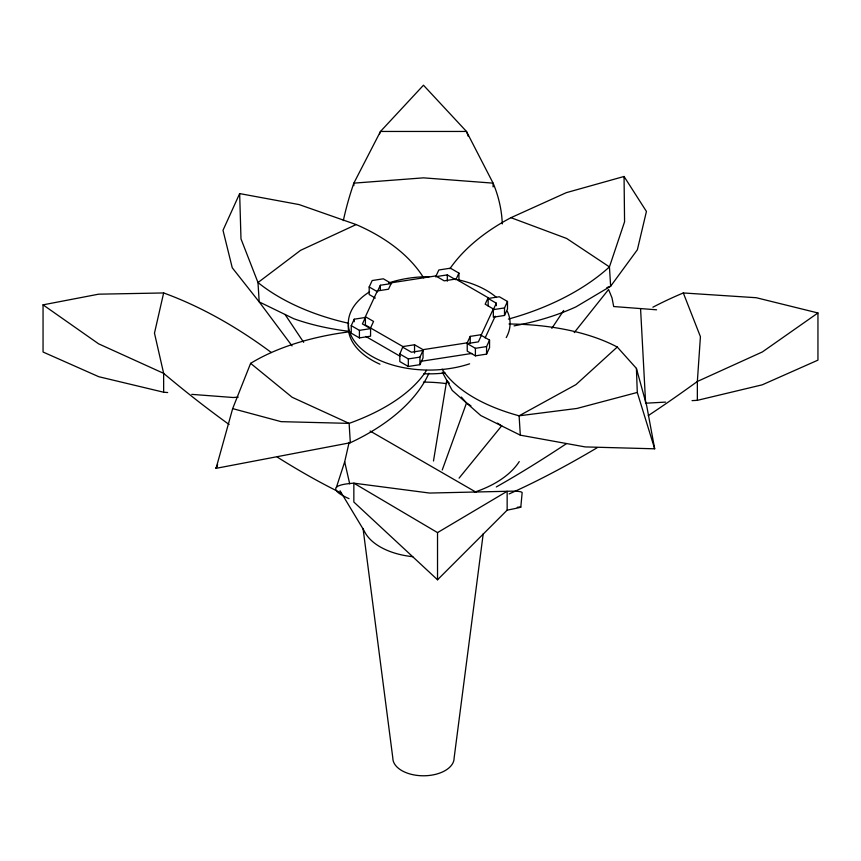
<?xml version="1.0" encoding="UTF-8"?>
<svg xmlns="http://www.w3.org/2000/svg" width="861" height="861" viewBox="0 0 861 861"><rect width="100%" height="100%" fill="white"/><g stroke="black" fill="none" stroke-linecap="round" stroke-linejoin="round"><path stroke-width="1.29" d="M520.808 507.14L522.153 492.578A368.002 15.412 -10.4 0 0 507.151 491.287L429.574 493.052L353.849 483.172A354.635 27.208 9.5 0 0 349.028 498.659M483.215 533.798L454.113 758.089A30.641 17.694 0 0 1 423.472 775.783A30.641 17.694 0 0 1 392.831 758.089L363.051 528.482M433.481 461.012L446.751 380.347L449.324 383.296M163.644 392.218L98.757 376.709L43.05 352.02L43.05 304.848L98.617 294.182L163.644 292.955L154.474 333.153L163.644 373.351L163.644 392.218L167.658 392.53M336.403 487.326L344.68 461.84L349.125 442.393M349.814 331.754A197.449 100.242 1.5 0 0 250.616 363.353L232.664 408.62L216.057 468.341L350.319 442.737A207.469 117.494 -4.6 0 0 428.929 373.276M442.242 469.998L466.511 402.98L461.356 397.072M379.55 133.929L380.487 131.453L423.472 85.217L466.468 131.453L493.095 183.145A269.988 173.535 -1.7 0 1 502.286 223.925M217.607 464.628L216.057 468.341L217.176 465.93M423.612 277.812A192.972 116.741 -0.6 0 0 356.163 224.57L299.079 204.574L239.659 193.585L222.999 230.296L232.255 267.782L259.193 301.899L292.051 345.896M351.245 325.641L354.237 319.194L365.398 317.472L362.406 323.919L370.574 328.633L359.414 330.355L351.245 325.641L351.245 333.185L359.414 337.91L370.574 336.177L370.574 327.88L373.566 321.433L365.398 316.719L377.355 290.943L388.515 289.21L391.507 282.774L435.709 275.929L444.201 280.837L455.813 279.039L488.165 297.723L488.165 306.021M375.31 298.067L369.186 294.527L369.186 286.982L372.178 280.535L383.339 278.803L391.507 283.527L391.507 282.774M369.186 286.982L377.355 291.696L380.347 285.249L391.507 283.527M402.926 346.563L414.539 344.766L423.031 349.663L423.031 357.972L419.92 364.677L408.318 366.463L399.816 361.566L399.816 354.011L402.926 346.563L365.398 325.017L365.398 316.719M454.748 279.19L447.311 274.896L435.709 276.682L438.819 269.988L450.421 268.191L458.924 273.098L458.924 280.643M419.92 364.677L419.92 357.121L423.031 350.427L411.429 352.214L402.926 347.317M455.813 279.793L458.924 273.098M481.385 334.66L481.385 335.413L489.554 340.127L489.554 347.683L486.562 354.119L475.401 355.851L467.232 351.137L467.232 342.829L470.224 336.382L481.385 334.66L493.342 308.884L493.342 317.192L504.514 315.46L507.495 309.013L507.495 301.468L499.326 296.754L488.165 298.476L496.334 303.19L496.334 305.709M488.165 297.723L485.173 304.17L494.3 309.562M481.385 335.413L478.393 341.86L467.232 343.582L475.401 348.307L486.562 346.574L489.554 340.127M496.334 303.19L493.342 309.637L504.514 307.915L507.495 301.468M485.12 337.932L495.215 316.181M551.836 328.364L563.707 310.466M574.244 332.583L608.576 289.479L612.01 297.884L613.689 306.538L656.599 309.799M459.085 478.124L501.489 426.077M437.528 579.776L437.528 532.604L353.849 483.172L353.849 502.038L437.528 579.776L507.151 510.153A353.946 2.626 -9.7 0 0 517.257 507.312M442.263 372.081L452.219 390.41L480.804 415.551L520.313 435.171L585.146 446.913L654.683 448.807L646.719 405.854L636.419 368.4L617.251 347.026L575.977 384.598L519.108 415.809A208.039 100.124 -5.9 0 1 442.145 369.132M692.05 400.634L697.356 400.333L762.243 384.824L817.95 360.135L817.95 312.963L762.383 351.934L697.356 381.466A368.002 95.065 -37.2 0 1 648.247 415.615M437.528 532.604L507.151 491.287L507.151 510.153M356.163 224.57L300.597 250.325L257.988 282.548L259.193 301.899L293.805 318.731A192.39 101.899 -5.6 0 0 349.512 331.377M449.894 268.729A192.972 116.3 -6.8 0 1 510.96 217.682L566.29 192.67L624.053 176.473L646.428 211.451L637.377 249.744L610.643 286.25L575.977 306.86A192.39 108.54 -0.2 0 1 514.039 325.867M606.865 287.585L610.643 286.25L609.437 266.899L624.569 221.794L624.053 176.473M636.419 368.4L637.28 392.444L576.956 408.448L519.108 415.809L520.313 435.171M423.031 349.663L467.232 342.829M399.816 354.011L408.318 358.919L419.92 357.121M420.62 361.362L471.828 353.44M238.228 397.136L233.266 397.513L191.755 394.36M665.531 402.109L645.632 403.217L640.562 308.582M652.886 307.205A354.635 177.732 -48.7 0 1 683.311 292.955L756.27 297.723L817.95 312.963M232.664 408.62L281.095 421.653L349.125 423.375A208.039 100.543 -0.9 0 0 426.507 370.359M510.96 217.682L566.667 238.475L609.437 266.899A192.972 111.058 -8.8 0 1 508.41 319.087M365.828 336.457L400.021 356.206M370.112 431.038L475.789 492.051M466.511 402.98L470.935 405.854M497.432 423.128L501.855 426.001M43.05 304.848L98.617 343.83L163.644 373.351A354.635 107.41 41.4 0 0 229.112 424.505M250.616 363.353L292.094 397.244L349.125 423.375L350.319 442.737M285.045 314.469L303.653 342.344M340.041 490.759L364.278 531.011A61.292 35.387 0 0 0 412.817 556.69M683.311 292.955L700.423 336.683L697.356 381.466L697.356 400.333M468.33 136.404L466.468 131.453L380.487 131.453L353.849 183.145A354.635 337.178 34.1 0 0 343.324 220.61M637.28 392.444L654.683 448.807M344.68 461.84L349.717 483.882M239.659 193.585L240.983 238.874L257.988 282.548A192.972 111.833 1.6 0 0 348.597 323.273M504.514 307.915L504.514 315.46M493.095 186.912L493.095 183.145L423.472 177.85L353.849 183.145L353.849 185.653M486.562 346.574L486.562 354.119M475.401 348.307L475.401 355.851M470.224 336.382L470.224 343.507M447.311 274.896L447.311 281.181M435.709 275.929L435.709 276.682M414.539 344.766L414.539 353.064M408.318 358.919L408.318 366.463M380.347 285.249L380.347 290.286M377.355 290.943L377.355 291.696M359.414 330.355L359.414 337.91M354.237 319.194L354.237 321.713M509.012 323.984A197.449 99.456 -8.4 0 1 617.251 347.026M341.279 493.062A354.635 107.41 41.4 0 1 277.242 457.062M163.644 292.955A354.635 206.263 50.5 0 1 271.366 352.547M566.14 443.856A394.801 70.419 -39.2 0 1 496.302 486.949M597.05 447.806A368.002 95.065 -37.2 0 1 509.142 493.923M507.323 311.295A80.88 46.698 0 0 1 506.246 337.587M469.632 363.816A80.88 46.698 0 0 1 366.108 352.601A80.88 46.698 0 0 1 369.573 291.814M388.752 282.935A80.88 46.698 0 0 1 429.198 276.682M458.17 279.782A80.88 46.698 0 0 1 496.463 297.443M444.997 372.953A80.88 46.698 0 0 1 423.924 373.749M379.949 364.203A80.88 46.698 0 0 1 348.554 323.499M519.248 461.593A102.147 58.978 0 0 1 474.551 492.158M423.472 382.112A102.147 58.978 0 0 1 446.041 383.575"/></g></svg>
